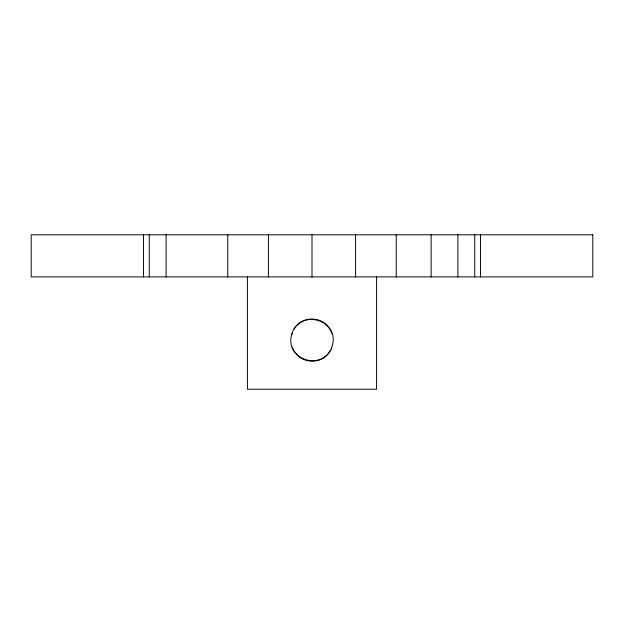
<?xml version="1.0" encoding="UTF-8"?>
<svg xmlns="http://www.w3.org/2000/svg" width="624" height="624" viewBox="0 0 624 624"><rect width="100%" height="100%" fill="white"/><g stroke="black" fill="none" stroke-linecap="round" stroke-linejoin="round"><path stroke-width="0.94" d="M331.562 349.19L331.625 347.287M291.658 334.643C284.31 360.984 325.533 372.029 332.342 345.54C339.69 319.207 298.467 308.155 291.658 334.643L292.157 333.442M293.756 329.566L296.072 326.555M327.928 353.636L330.244 350.626M331.726 333.154L330.236 329.566L326.89 325.198A21.06 21.06 0 0 0 297.11 325.198M292.274 347.038L293.756 350.626L297.11 354.986A21.06 21.06 0 0 0 326.89 354.986M480.48 234.796L480.48 276.916M474.739 234.796L474.739 276.916M457.907 234.796L457.907 276.916M431.137 234.796L431.137 276.916M396.24 234.796L396.24 276.916M376.584 276.916L376.584 389.236L247.416 389.236L247.416 276.916M355.602 234.796L355.602 276.916M312 234.796L312 276.916M268.398 234.796L268.398 276.916M227.76 234.796L227.76 276.916M166.093 234.796L166.093 276.916M149.261 234.796L149.261 276.916M143.52 234.796L143.52 276.916M592.8 234.796L31.2 234.796L31.2 276.916L592.8 276.916L592.8 234.796"/></g></svg>
